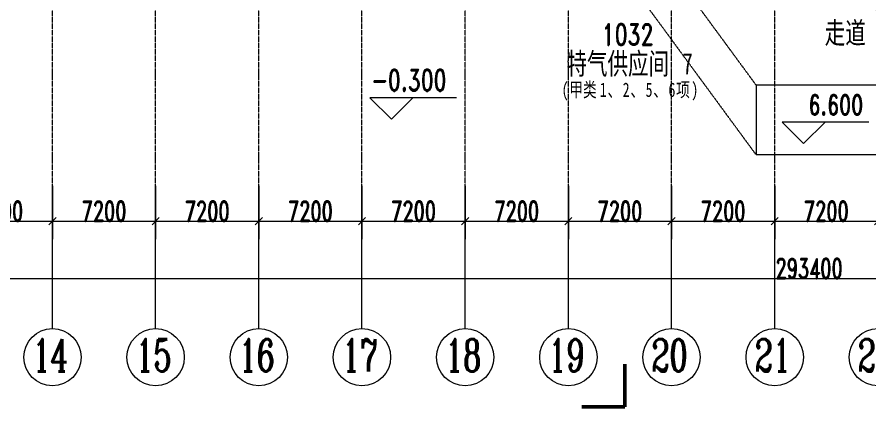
# Model space of a CAD drawing. Header units: millimetres. Extents: x -76632 to 443185, y -33181 to 192400.
# Drawn here: x 91130 to 150575, y -33181 to -5932 of the extents above; entities that cross this region are included whole.
import ezdxf

# ---------------------------------------------------------------- set-up
doc = ezdxf.new("R2010")
doc.units = ezdxf.units.MM
doc.linetypes.add('对齐线', pattern=[6.36, 3.18, -3.18])
doc.linetypes.add('轴网线', pattern=[22.04, 18.38, -1.83, 0, -1.83])
doc.layers.get('0').update_dxf_attribs({"color": 8})
doc.layers.get('Defpoints').update_dxf_attribs({"color": 8})
for name, color, linetype, lineweight in [('A-ANNO-DIMS', 8, 'Continuous', 9), ('A-ANNO-NOTE', 8, 'Continuous', 5), ('A-AREA-IDEN', 8, 'Continuous', 9), ('A-DETL-GENF', 8, 'Continuous', 18), ('A-DETL-WIDE', 8, 'Continuous', 50), ('S-GRID', 8, 'Continuous', 9), ('S-GRID-IDEN', 8, 'Continuous', 9)]:
    doc.layers.add(name, color=color, linetype=linetype, lineweight=lineweight)
doc.styles.add('RomanC_1', font='romanc__.ttf', dxfattribs={"width": 0.65, "height": 2250})
doc.styles.add('RomanD', font='romand__.ttf', dxfattribs={"width": 0.7, "height": 1500})
doc.styles.add('RomanD_3', font='romand__.ttf', dxfattribs={"width": 0.7, "height": 1400})
doc.styles.add('RomanD_4', font='romand__.ttf', dxfattribs={"width": 0.65, "height": 1400})
doc.styles.add('仿宋_2', font='simfang.ttf', dxfattribs={"width": 0.7, "height": 1500})
doc.styles.add('仿宋_7', font='simfang.ttf', dxfattribs={"width": 0.7, "height": 1000})
doc.dimstyles.new('第一_二道尺寸线', dxfattribs={"dimscale": 304.8, "dimtxt": 1405.004626, "dimasz": 1.64042, "dimexe": 4.10105, "dimexo": 0.0625, "dimgap": 0, "dimtad": 1, "dimdec": 0, "dimzin": 0, "dimdsep": 46, "dimtxsty": 'RomanD_4', "dimblk1": 'OBLIQUE', "dimblk2": 'OBLIQUE', "dimsah": 1, "dimcen": 0.09, "dimazin": 0, "dimtfac": 1, "dimtdec": 4, "dimtix": 1, "dimtmove": 0, "dimatfit": 3, "dimfxl": 8.2021, "dimfxlon": 1, "dimtvp": 1, "dimtolj": 1, "dimtzin": 0, "dimlwd": 18, "dimlwe": 18, "dimarcsym": 2})

# ---------------------------------------------------------------- blocks, each defined once
blk = doc.blocks.new('硬顶 - 硬顶-3542157-LAY-1F-1_500-A')
at = {"layer": 'A-DETL-GENF', "color": 8, "linetype": '对齐线', "lineweight": 5, "true_color": 0x777777}
for p, q in [((0, 0), (11000, -15000)), ((15800, 0), (26800, -15000)), ((11000, -19850), (0, -4850)), ((15800, -4850), (26800, -19850))]:
    blk.add_line(p, q, dxfattribs=at)
at = {"layer": 'A-DETL-GENF', "color": 8, "lineweight": 5, "true_color": 0x777777}
for p, q in [((11000, -15000), (11000, -19850)), ((26800, -15000), (11000, -15000)), ((26800, -19850), (26800, -15000)), ((11000, -19850), (26800, -19850))]:
    blk.add_line(p, q, dxfattribs=at)
blk = doc.blocks.new('轴网 - 宽度系数 0_65-670068-LAY-1F-1_500-A')
at = {"layer": 'S-GRID-IDEN'}
blk.add_circle((0, 0), 4, dxfattribs=at)
blk = doc.blocks.new('高程点-说明仿宋1 - 高程点-说明仿宋 2-1593835-LAY-1F-1_500-A')
at = {"layer": 'A-ANNO-NOTE', "lineweight": 18}
for p, q in [((9.1, 2.99), (-2.99, 2.99)), ((0, 0), (-2.99, 2.99)), ((0, 0), (2.99, 2.99))]:
    blk.add_line(p, q, dxfattribs=at)
blk = doc.blocks.new('高程点-说明仿宋3 - 高程点-说明仿宋-2931510-LAY-1F-1_500-A')
at = {"layer": 'A-ANNO-NOTE', "lineweight": 18}
for p, q in [((9.1, 2.99), (-2.99, 2.99)), ((0, 0), (-2.99, 2.99)), ((0, 0), (2.99, 2.99))]:
    blk.add_line(p, q, dxfattribs=at)
blk = doc.blocks.new('_Oblique')
at = {"color": 0, "linetype": 'ByBlock', "lineweight": -2}
blk.add_line((-0.5, -0.5), (0.5, 0.5), dxfattribs=at)
blk = doc.blocks.new('*D1512')
at = {"layer": 'A-ANNO-DIMS', "color": 0, "lineweight": 18, "transparency": 16777216}
for p, q in [((86400, -17719.05), (86400, -21450)), ((93600, -17719.05), (93600, -21450)), ((86400, -20200), (93600, -20200))]:
    blk.add_line(p, q, dxfattribs=at)
at = {"layer": 'Defpoints', "color": 0, "transparency": 16777216}
for p in [(86400, -17700), (93600, -17700), (93600, -20200)]:
    blk.add_point(p, dxfattribs=at)
at = {"layer": 'A-ANNO-DIMS', "color": 0, "lineweight": 18, "transparency": 16777216, "xscale": 500.0000000000001, "yscale": 500.0000000000001, "zscale": 500.0000000000001, "rotation": 180}
blk.add_blockref('_Oblique', (86400, -20200), dxfattribs=at)
at = {"layer": 'A-ANNO-DIMS', "color": 0, "lineweight": 18, "transparency": 16777216, "xscale": 500.0000000000001, "yscale": 500.0000000000001, "zscale": 500.0000000000001}
blk.add_blockref('_Oblique', (93600, -20200), dxfattribs=at)
at = {"layer": 'A-ANNO-DIMS', "color": 0, "lineweight": 18, "transparency": 16777216, "insert": (90000, -19500), "char_height": 1400, "width": 3890.782, "attachment_point": 5, "style": 'RomanD_4'}
blk.add_mtext('\\A1;7200', dxfattribs=at)
blk = doc.blocks.new('*D1513')
at = {"layer": 'A-ANNO-DIMS', "color": 0, "lineweight": 18, "transparency": 16777216}
for p, q in [((93600, -17719.05), (93600, -21450)), ((100800, -17719.05), (100800, -21450)), ((93600, -20200), (100800, -20200))]:
    blk.add_line(p, q, dxfattribs=at)
at = {"layer": 'Defpoints', "color": 0, "transparency": 16777216}
for p in [(93600, -17700), (100800, -17700), (100800, -20200)]:
    blk.add_point(p, dxfattribs=at)
at = {"layer": 'A-ANNO-DIMS', "color": 0, "lineweight": 18, "transparency": 16777216, "xscale": 500.0000000000001, "yscale": 500.0000000000001, "zscale": 500.0000000000001, "rotation": 180}
blk.add_blockref('_Oblique', (93600, -20200), dxfattribs=at)
at = {"layer": 'A-ANNO-DIMS', "color": 0, "lineweight": 18, "transparency": 16777216, "xscale": 500.0000000000001, "yscale": 500.0000000000001, "zscale": 500.0000000000001}
blk.add_blockref('_Oblique', (100800, -20200), dxfattribs=at)
at = {"layer": 'A-ANNO-DIMS', "color": 0, "lineweight": 18, "transparency": 16777216, "insert": (97200, -19500), "char_height": 1400, "width": 3890.782, "attachment_point": 5, "style": 'RomanD_4'}
blk.add_mtext('\\A1;7200', dxfattribs=at)
blk = doc.blocks.new('*D1514')
at = {"layer": 'A-ANNO-DIMS', "color": 0, "lineweight": 18, "transparency": 16777216}
for p, q in [((100800, -17719.05), (100800, -21450)), ((108000, -17719.05), (108000, -21450)), ((100800, -20200), (108000, -20200))]:
    blk.add_line(p, q, dxfattribs=at)
at = {"layer": 'Defpoints', "color": 0, "transparency": 16777216}
for p in [(100800, -17700), (108000, -17700), (108000, -20200)]:
    blk.add_point(p, dxfattribs=at)
at = {"layer": 'A-ANNO-DIMS', "color": 0, "lineweight": 18, "transparency": 16777216, "xscale": 500.0000000000001, "yscale": 500.0000000000001, "zscale": 500.0000000000001, "rotation": 180}
blk.add_blockref('_Oblique', (100800, -20200), dxfattribs=at)
at = {"layer": 'A-ANNO-DIMS', "color": 0, "lineweight": 18, "transparency": 16777216, "xscale": 500.0000000000001, "yscale": 500.0000000000001, "zscale": 500.0000000000001}
blk.add_blockref('_Oblique', (108000, -20200), dxfattribs=at)
at = {"layer": 'A-ANNO-DIMS', "color": 0, "lineweight": 18, "transparency": 16777216, "insert": (104400, -19500), "char_height": 1400, "width": 3890.782, "attachment_point": 5, "style": 'RomanD_4'}
blk.add_mtext('\\A1;7200', dxfattribs=at)
blk = doc.blocks.new('*D1515')
at = {"layer": 'A-ANNO-DIMS', "color": 0, "lineweight": 18, "transparency": 16777216}
for p, q in [((108000, -17719.05), (108000, -21450)), ((115200, -17719.05), (115200, -21450)), ((108000, -20200), (115200, -20200))]:
    blk.add_line(p, q, dxfattribs=at)
at = {"layer": 'Defpoints', "color": 0, "transparency": 16777216}
for p in [(108000, -17700), (115200, -17700), (115200, -20200)]:
    blk.add_point(p, dxfattribs=at)
at = {"layer": 'A-ANNO-DIMS', "color": 0, "lineweight": 18, "transparency": 16777216, "xscale": 500.0000000000001, "yscale": 500.0000000000001, "zscale": 500.0000000000001, "rotation": 180}
blk.add_blockref('_Oblique', (108000, -20200), dxfattribs=at)
at = {"layer": 'A-ANNO-DIMS', "color": 0, "lineweight": 18, "transparency": 16777216, "xscale": 500.0000000000001, "yscale": 500.0000000000001, "zscale": 500.0000000000001}
blk.add_blockref('_Oblique', (115200, -20200), dxfattribs=at)
at = {"layer": 'A-ANNO-DIMS', "color": 0, "lineweight": 18, "transparency": 16777216, "insert": (111600, -19500), "char_height": 1400, "width": 3890.782, "attachment_point": 5, "style": 'RomanD_4'}
blk.add_mtext('\\A1;7200', dxfattribs=at)
blk = doc.blocks.new('*D1516')
at = {"layer": 'A-ANNO-DIMS', "color": 0, "lineweight": 18, "transparency": 16777216}
for p, q in [((115200, -17719.05), (115200, -21450)), ((122400, -17719.05), (122400, -21450)), ((115200, -20200), (122400, -20200))]:
    blk.add_line(p, q, dxfattribs=at)
at = {"layer": 'Defpoints', "color": 0, "transparency": 16777216}
for p in [(115200, -17700), (122400, -17700), (122400, -20200)]:
    blk.add_point(p, dxfattribs=at)
at = {"layer": 'A-ANNO-DIMS', "color": 0, "lineweight": 18, "transparency": 16777216, "xscale": 500.0000000000001, "yscale": 500.0000000000001, "zscale": 500.0000000000001, "rotation": 180}
blk.add_blockref('_Oblique', (115200, -20200), dxfattribs=at)
at = {"layer": 'A-ANNO-DIMS', "color": 0, "lineweight": 18, "transparency": 16777216, "xscale": 500.0000000000001, "yscale": 500.0000000000001, "zscale": 500.0000000000001}
blk.add_blockref('_Oblique', (122400, -20200), dxfattribs=at)
at = {"layer": 'A-ANNO-DIMS', "color": 0, "lineweight": 18, "transparency": 16777216, "insert": (118800, -19500), "char_height": 1400, "width": 3890.782, "attachment_point": 5, "style": 'RomanD_4'}
blk.add_mtext('\\A1;7200', dxfattribs=at)
blk = doc.blocks.new('*D1517')
at = {"layer": 'A-ANNO-DIMS', "color": 0, "lineweight": 18, "transparency": 16777216}
for p, q in [((122400, -17719.05), (122400, -21450)), ((129600, -17719.05), (129600, -21450)), ((122400, -20200), (129600, -20200))]:
    blk.add_line(p, q, dxfattribs=at)
at = {"layer": 'Defpoints', "color": 0, "transparency": 16777216}
for p in [(122400, -17700), (129600, -17700), (129600, -20200)]:
    blk.add_point(p, dxfattribs=at)
at = {"layer": 'A-ANNO-DIMS', "color": 0, "lineweight": 18, "transparency": 16777216, "xscale": 500.0000000000001, "yscale": 500.0000000000001, "zscale": 500.0000000000001, "rotation": 180}
blk.add_blockref('_Oblique', (122400, -20200), dxfattribs=at)
at = {"layer": 'A-ANNO-DIMS', "color": 0, "lineweight": 18, "transparency": 16777216, "xscale": 500.0000000000001, "yscale": 500.0000000000001, "zscale": 500.0000000000001}
blk.add_blockref('_Oblique', (129600, -20200), dxfattribs=at)
at = {"layer": 'A-ANNO-DIMS', "color": 0, "lineweight": 18, "transparency": 16777216, "insert": (126000, -19500), "char_height": 1400, "width": 3890.782, "attachment_point": 5, "style": 'RomanD_4'}
blk.add_mtext('\\A1;7200', dxfattribs=at)
blk = doc.blocks.new('*D1518')
at = {"layer": 'A-ANNO-DIMS', "color": 0, "lineweight": 18, "transparency": 16777216}
for p, q in [((129600, -17719.05), (129600, -21450)), ((136800, -17719.05), (136800, -21450)), ((129600, -20200), (136800, -20200))]:
    blk.add_line(p, q, dxfattribs=at)
at = {"layer": 'Defpoints', "color": 0, "transparency": 16777216}
for p in [(129600, -17700), (136800, -17700), (136800, -20200)]:
    blk.add_point(p, dxfattribs=at)
at = {"layer": 'A-ANNO-DIMS', "color": 0, "lineweight": 18, "transparency": 16777216, "xscale": 500.0000000000001, "yscale": 500.0000000000001, "zscale": 500.0000000000001, "rotation": 180}
blk.add_blockref('_Oblique', (129600, -20200), dxfattribs=at)
at = {"layer": 'A-ANNO-DIMS', "color": 0, "lineweight": 18, "transparency": 16777216, "xscale": 500.0000000000001, "yscale": 500.0000000000001, "zscale": 500.0000000000001}
blk.add_blockref('_Oblique', (136800, -20200), dxfattribs=at)
at = {"layer": 'A-ANNO-DIMS', "color": 0, "lineweight": 18, "transparency": 16777216, "insert": (133200, -19500), "char_height": 1400, "width": 3890.782, "attachment_point": 5, "style": 'RomanD_4'}
blk.add_mtext('\\A1;7200', dxfattribs=at)
blk = doc.blocks.new('*D1519')
at = {"layer": 'A-ANNO-DIMS', "color": 0, "lineweight": 18, "transparency": 16777216}
for p, q in [((136800, -17719.05), (136800, -21450)), ((144000, -17719.05), (144000, -21450)), ((136800, -20200), (144000, -20200))]:
    blk.add_line(p, q, dxfattribs=at)
at = {"layer": 'Defpoints', "color": 0, "transparency": 16777216}
for p in [(136800, -17700), (144000, -17700), (144000, -20200)]:
    blk.add_point(p, dxfattribs=at)
at = {"layer": 'A-ANNO-DIMS', "color": 0, "lineweight": 18, "transparency": 16777216, "xscale": 500.0000000000001, "yscale": 500.0000000000001, "zscale": 500.0000000000001, "rotation": 180}
blk.add_blockref('_Oblique', (136800, -20200), dxfattribs=at)
at = {"layer": 'A-ANNO-DIMS', "color": 0, "lineweight": 18, "transparency": 16777216, "xscale": 500.0000000000001, "yscale": 500.0000000000001, "zscale": 500.0000000000001}
blk.add_blockref('_Oblique', (144000, -20200), dxfattribs=at)
at = {"layer": 'A-ANNO-DIMS', "color": 0, "lineweight": 18, "transparency": 16777216, "insert": (140400, -19500), "char_height": 1400, "width": 3890.782, "attachment_point": 5, "style": 'RomanD_4'}
blk.add_mtext('\\A1;7200', dxfattribs=at)
blk = doc.blocks.new('*D1520')
at = {"layer": 'A-ANNO-DIMS', "color": 0, "lineweight": 18, "transparency": 16777216}
for p, q in [((144000, -17719.05), (144000, -21450)), ((151200, -17719.05), (151200, -21450)), ((144000, -20200), (151200, -20200))]:
    blk.add_line(p, q, dxfattribs=at)
at = {"layer": 'Defpoints', "color": 0, "transparency": 16777216}
for p in [(144000, -17700), (151200, -17700), (151200, -20200)]:
    blk.add_point(p, dxfattribs=at)
at = {"layer": 'A-ANNO-DIMS', "color": 0, "lineweight": 18, "transparency": 16777216, "xscale": 500.0000000000001, "yscale": 500.0000000000001, "zscale": 500.0000000000001, "rotation": 180}
blk.add_blockref('_Oblique', (144000, -20200), dxfattribs=at)
at = {"layer": 'A-ANNO-DIMS', "color": 0, "lineweight": 18, "transparency": 16777216, "xscale": 500.0000000000001, "yscale": 500.0000000000001, "zscale": 500.0000000000001}
blk.add_blockref('_Oblique', (151200, -20200), dxfattribs=at)
at = {"layer": 'A-ANNO-DIMS', "color": 0, "lineweight": 18, "transparency": 16777216, "insert": (147600, -19500), "char_height": 1400, "width": 3890.782, "attachment_point": 5, "style": 'RomanD_4'}
blk.add_mtext('\\A1;7200', dxfattribs=at)
blk = doc.blocks.new('*D1497')
at = {"layer": 'A-ANNO-DIMS', "color": 0, "lineweight": 18, "transparency": 16777216}
for p, q in [((-300, -21719.05), (-300, -25450)), ((293100, -21719.05), (293100, -25450)), ((-300, -24200), (293100, -24200))]:
    blk.add_line(p, q, dxfattribs=at)
at = {"layer": 'Defpoints', "color": 0, "transparency": 16777216}
for p in [(-300, -21700), (293100, -21700), (293100, -24200)]:
    blk.add_point(p, dxfattribs=at)
at = {"layer": 'A-ANNO-DIMS', "color": 0, "lineweight": 18, "transparency": 16777216, "xscale": 500.0000000000001, "yscale": 500.0000000000001, "zscale": 500.0000000000001, "rotation": 180}
blk.add_blockref('_Oblique', (-300, -24200), dxfattribs=at)
at = {"layer": 'A-ANNO-DIMS', "color": 0, "lineweight": 18, "transparency": 16777216, "xscale": 500.0000000000001, "yscale": 500.0000000000001, "zscale": 500.0000000000001}
blk.add_blockref('_Oblique', (293100, -24200), dxfattribs=at)
at = {"layer": 'A-ANNO-DIMS', "color": 0, "lineweight": 18, "transparency": 16777216, "insert": (146400, -23500), "char_height": 1400, "width": 5836.1731, "attachment_point": 5, "style": 'RomanD_4'}
blk.add_mtext('\\A1;293400', dxfattribs=at)

msp = doc.modelspace()

# ---------------------------------------------------------------- linework, layer by layer
at = {"layer": 'A-DETL-WIDE', "transparency": 33554687}
for p, q in [((133531.6, -30180.6), (133531.6, -33180.6)), ((133531.6, -33180.6), (130531.6, -33180.6))]:
    msp.add_line(p, q, dxfattribs=at)
at = {"layer": 'S-GRID', "linetype": '轴网线', "transparency": 33554687}
for p, q in [((93600, -17706.2), (93600, 174400)), ((100800, -17706.2), (100800, 174400)), ((108000, -17706.2), (108000, 174400)), ((115200, -17706.2), (115200, 174400)), ((122400, -17706.2), (122400, 174400)), ((129600, -17706.2), (129600, 174400)), ((136800, -17706.2), (136800, 174400)), ((144000, -17706.2), (144000, 174400))]:
    msp.add_line(p, q, dxfattribs=at)
at = {"layer": 'S-GRID', "transparency": 33554687}
for p, q in [((93600, -27706.2), (93600, -17706.2)), ((100800, -27706.2), (100800, -17706.2)), ((108000, -27706.2), (108000, -17706.2)), ((115200, -27706.2), (115200, -17706.2)), ((122400, -27706.2), (122400, -17706.2)), ((129600, -27706.2), (129600, -17706.2)), ((136800, -27706.2), (136800, -17706.2)), ((144000, -27706.2), (144000, -17706.2))]:
    msp.add_line(p, q, dxfattribs=at)

# ---------------------------------------------------------------- block references
at = {"layer": 'A-ANNO-NOTE', "lineweight": 18, "transparency": 33554687, "xscale": 500, "yscale": 500, "zscale": 500}
for name, p in [('高程点-说明仿宋1 - 高程点-说明仿宋 2-1593835-LAY-1F-1_500-A', (117251.3, -13077)), ('高程点-说明仿宋3 - 高程点-说明仿宋-2931510-LAY-1F-1_500-A', (146013.2, -14764.1))]:
    msp.add_blockref(name, p, dxfattribs=at)
at = {"layer": 'A-DETL-GENF', "lineweight": 5, "transparency": 33554687}
msp.add_blockref('硬顶 - 硬顶-3542157-LAY-1F-1_500-A', (131700, 4300), dxfattribs=at)
at = {"layer": 'S-GRID-IDEN', "transparency": 33554687, "xscale": 499.9999999999995, "yscale": 499.9999999999995, "zscale": 499.9999999999995}
for p in [(93600, -29706.2), (100800, -29706.2), (108000, -29706.2), (115200, -29706.2), (122400, -29706.2), (129600, -29706.2), (136800, -29706.2), (144000, -29706.2), (151200, -29706.2)]:
    msp.add_blockref('轴网 - 宽度系数 0_65-670068-LAY-1F-1_500-A', p, dxfattribs=at)

# ---------------------------------------------------------------- texts
at = {"layer": 'A-ANNO-NOTE', "lineweight": 9, "transparency": 33554687, "attachment_point": 1}
for s, insert, char_height, width, style in [('-0.300', (115880.4, -9601.9), 1500, 7070.884, 'RomanD'), ('6.600', (146349.2, -11375.1), 1400, 5106.749, 'RomanD_3')]:
    msp.add_mtext(s, dxfattribs=dict(at, insert=insert, char_height=char_height, width=width, style=style))
at = {"layer": 'A-AREA-IDEN', "transparency": 33554687, "attachment_point": 1}
for s, insert, char_height, width, style in [('1032', (131936.4, -6407.2), 1500, 4826.159, 'RomanD'), ('走道', (147488, -6286.8), 1500, 3928.269, '仿宋_2'), ('特气供应间', (129464.9, -8441.4), 1500, 9820.672, '仿宋_2'), ('\\f仿宋|b0|i0|c134|p49|;\\W.7;7', (137567.8, -8441.4), 1500, 982.067, '仿宋_2'), ('\\f仿宋|b0|i0|c134|p49|;\\W.7;(', (129134.6, -10511.4), 1000, 645.358, '仿宋_7'), ('甲类', (129667.1, -10511.4), 1000, 2581.434, '仿宋_7'), ('\\f仿宋|b0|i0|c134|p49|;\\W.7;1', (131797, -10511.4), 1000, 645.358, '仿宋_7'), ('\\f仿宋|b0|i0|c134|p49|;\\W.7;2', (133394.4, -10511.4), 1000, 645.358, '仿宋_7'), ('\\f仿宋|b0|i0|c134|p49|;\\W.7;5', (134991.9, -10511.4), 1000, 645.358, '仿宋_7'), ('\\f仿宋|b0|i0|c134|p49|;\\W.7;6', (136589.3, -10511.4), 1000, 645.358, '仿宋_7'), ('\\f仿宋|b0|i0|c134|p49|;\\W.7;项', (137121.8, -10511.4), 1000, 1290.717, '仿宋_7'), ('\\f仿宋|b0|i0|c134|p49|;\\W.7;)', (138186.7, -10511.4), 1000, 645.358, '仿宋_7'), ('\\f仿宋|b0|i0|c134|p49|;\\W.7;、', (132329.5, -10511.4), 1000, 1290.717, '仿宋_7'), ('\\f仿宋|b0|i0|c134|p49|;\\W.7;、', (133926.9, -10511.4), 1000, 1290.717, '仿宋_7'), ('\\f仿宋|b0|i0|c134|p49|;\\W.7;、', (135524.3, -10511.4), 1000, 1290.717, '仿宋_7')]:
    msp.add_mtext(s, dxfattribs=dict(at, insert=insert, char_height=char_height, width=width, style=style))
at = {"layer": 'S-GRID-IDEN', "transparency": 33554687, "char_height": 2250, "width": 3335.02, "attachment_point": 1, "style": 'RomanC_1'}
for s, insert in [('14', (92205.5, -28441.6)), ('15', (99405.5, -28441.6)), ('16', (106605.5, -28441.6)), ('17', (113805.5, -28441.6)), ('18', (121005.5, -28441.6)), ('19', (128205.5, -28441.6)), ('20', (135405.5, -28441.6)), ('21', (142605.5, -28441.6)), ('22', (149805.5, -28441.6))]:
    msp.add_mtext(s, dxfattribs=dict(at, insert=insert))

# ---------------------------------------------------------------- dimensions: what is measured, and where the dimension line sits
at = {"layer": 'A-ANNO-DIMS', "lineweight": 18, "transparency": 33554687}
for base, p1, p2, override, picture, middle in [((93600, -20200), (86400, -17700), (93600, -17700), {"dimpost": '<>', "dimfxl": 7200}, '*D1512', (90000, -19500)), ((100800, -20200), (93600, -17700), (100800, -17700), {"dimpost": '<>', "dimfxl": 7200}, '*D1513', (97200, -19500)), ((108000, -20200), (100800, -17700), (108000, -17700), {"dimpost": '<>', "dimfxl": 7200}, '*D1514', (104400, -19500)), ((115200, -20200), (108000, -17700), (115200, -17700), {"dimpost": '<>', "dimfxl": 7200}, '*D1515', (111600, -19500)), ((122400, -20200), (115200, -17700), (122400, -17700), {"dimpost": '<>', "dimfxl": 7200}, '*D1516', (118800, -19500)), ((129600, -20200), (122400, -17700), (129600, -17700), {"dimpost": '<>', "dimfxl": 7200}, '*D1517', (126000, -19500)), ((136800, -20200), (129600, -17700), (136800, -17700), {"dimpost": '<>', "dimfxl": 7200}, '*D1518', (133200, -19500)), ((144000, -20200), (136800, -17700), (144000, -17700), {"dimpost": '<>', "dimfxl": 7200}, '*D1519', (140400, -19500)), ((151200, -20200), (144000, -17700), (151200, -17700), {"dimpost": '<>', "dimfxl": 7200}, '*D1520', (147600, -19500)), ((293100, -24200), (-300, -21700), (293100, -21700), {"dimpost": '<>', "dimfxl": 293400}, '*D1497', (146400, -23500))]:
    dim = msp.add_linear_dim(base=base, p1=p1, p2=p2, dimstyle='第一_二道尺寸线', override=override, dxfattribs=at)
    dim.commit()
    dim.dimension.update_dxf_attribs({"geometry": picture, "text_midpoint": middle})

doc.saveas('drawing.dxf')
